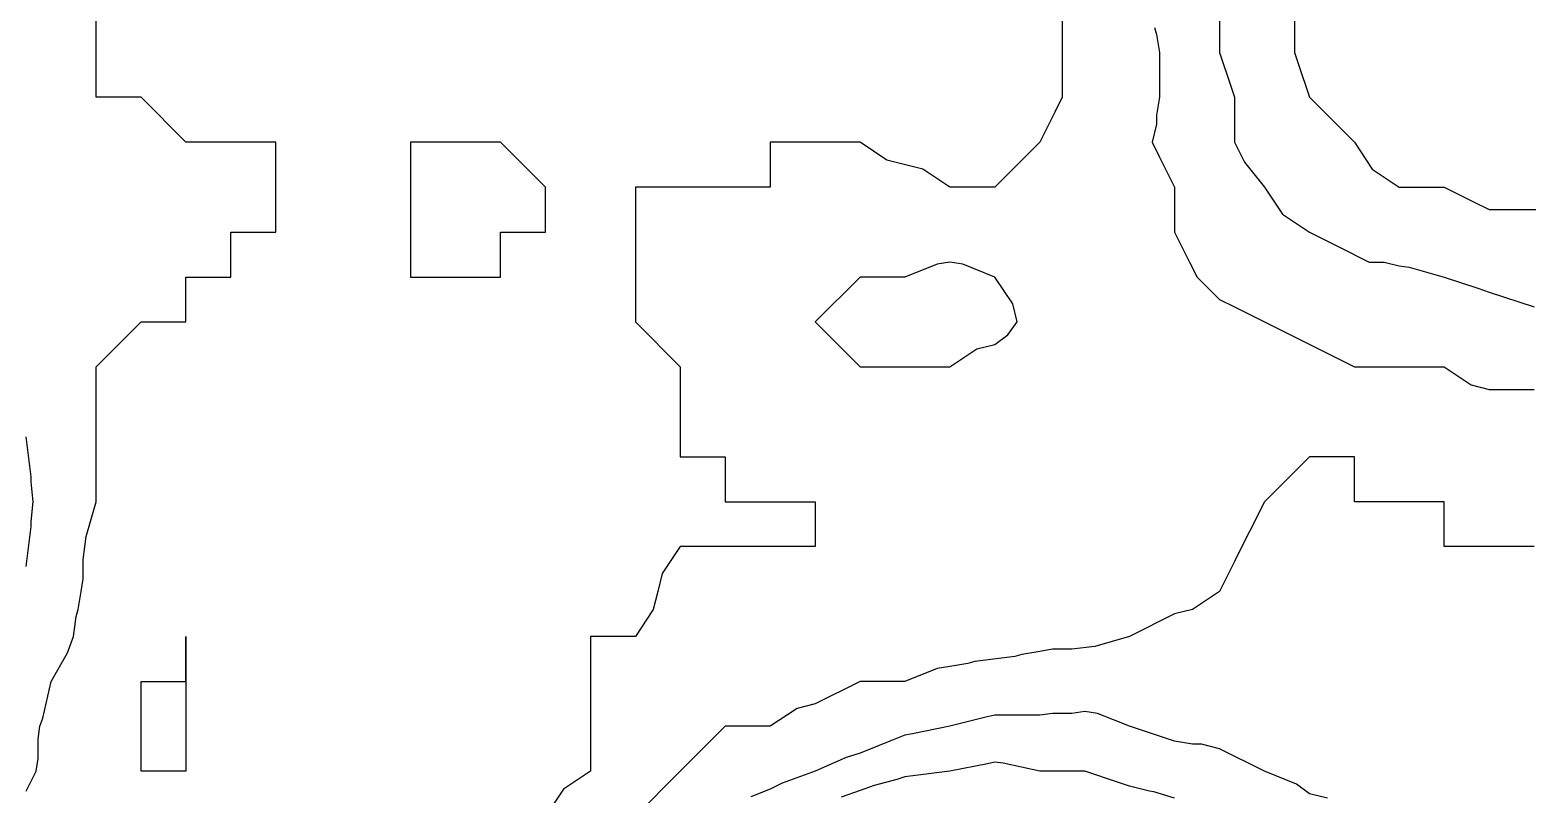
# Model space of a CAD drawing. Header units: inches. Extents: x 794995 to 811195, y 2485918 to 2508058.
# Drawn here: x 803711 to 804710, y 2500363 to 2500873 of the extents above; entities that cross this region are included whole.
import ezdxf

# ---------------------------------------------------------------- set-up
doc = ezdxf.new("R2010")
doc.units = ezdxf.units.IN
doc.header["$MEASUREMENT"] = 0
doc.layers.add('contour', color=7, linetype='Continuous')

msp = doc.modelspace()

# ---------------------------------------------------------------- linework, layer by layer
at = {"layer": 'contour'}
for points in [[(804555.16, 2500888.36), (804555.16, 2500858.36), (804557.66, 2500850.86), (804565.16, 2500828.36), (804595.16, 2500798.36), (804607.16, 2500780.36), (804625.16, 2500768.36), (804655.16, 2500768.36), (804675.16, 2500758.36), (804685.16, 2500753.36), (804745.16, 2500753.36), (804755.16, 2500758.36), (804775.16, 2500768.36), (804805.16, 2500768.36), (804805.16, 2500828.36), (804775.16, 2500858.36), (804775.16, 2500918.36)], [(803708.49, 2500365.03), (803715.16, 2500378.36), (803716.59, 2500386.93), (803716.59, 2500399.79), (803717.66, 2500408.36), (803719.7, 2500413.82), (803725.16, 2500438.36), (803736.07, 2500457.45), (803740.16, 2500468.36), (803741.83, 2500481.7), (803743.16, 2500486.36), (803745.16, 2500498.36), (803746.59, 2500506.93), (803746.59, 2500519.79), (803748.49, 2500535.03), (803755.16, 2500558.36), (803755.16, 2500648.36), (803785.16, 2500678.36), (803815.16, 2500678.36), (803815.16, 2500708.36), (803845.16, 2500708.36), (803845.16, 2500738.36), (803875.16, 2500738.36), (803875.16, 2500798.36), (803815.16, 2500798.36), (803785.16, 2500828.36), (803755.16, 2500828.36), (803755.16, 2500888.36)], [(804400.16, 2500888.36), (804400.16, 2500828.36), (804395.16, 2500818.36), (804385.16, 2500798.36), (804355.16, 2500768.36), (804325.16, 2500768.36), (804307.16, 2500780.36), (804283.16, 2500786.36), (804265.16, 2500798.36), (804205.16, 2500798.36), (804205.16, 2500768.36), (804115.16, 2500768.36), (804115.16, 2500738.36), (804115.16, 2500678.36), (804145.16, 2500648.36), (804145.16, 2500588.36), (804175.16, 2500588.36), (804175.16, 2500558.36), (804235.16, 2500558.36), (804235.16, 2500528.36), (804145.16, 2500528.36), (804133.16, 2500510.36), (804130.16, 2500498.36), (804127.16, 2500486.36), (804115.16, 2500468.36), (804085.16, 2500468.36), (804085.16, 2500438.36), (804085.16, 2500378.36), (804067.16, 2500366.36), (804055.16, 2500348.36)], [(804505.16, 2500888.36), (804505.16, 2500858.36), (804512.66, 2500835.86), (804515.16, 2500828.36), (804515.16, 2500798.36), (804521.83, 2500785.03), (804535.16, 2500768.36), (804547.16, 2500750.36), (804565.16, 2500738.36), (804585.16, 2500728.36), (804605.16, 2500718.36), (804615.16, 2500718.36), (804625.16, 2500715.86), (804631.83, 2500715.03), (804655.16, 2500708.36), (804677.66, 2500700.86), (804685.16, 2500698.36), (804715.16, 2500688.36)], [(804461.83, 2500875.03), (804463.16, 2500870.36), (804465.16, 2500858.36), (804465.16, 2500828.36), (804463.16, 2500816.36), (804463.16, 2500810.36), (804460.16, 2500798.36), (804465.16, 2500788.36), (804475.16, 2500768.36), (804475.16, 2500738.36), (804485.16, 2500718.36), (804490.16, 2500708.36), (804505.16, 2500693.36), (804515.16, 2500688.36), (804555.16, 2500668.36), (804575.16, 2500658.36), (804595.16, 2500648.36), (804655.16, 2500648.36), (804673.16, 2500636.36), (804685.16, 2500633.36), (804715.16, 2500633.36)], [(803708.49, 2500515.03), (803711.83, 2500541.69), (803711.83, 2500545.03), (803713.16, 2500558.36), (803711.83, 2500571.69), (803711.83, 2500575.03), (803708.49, 2500601.69)], [(804715.16, 2500528.36), (804655.16, 2500528.36), (804655.16, 2500558.36), (804595.16, 2500558.36), (804595.16, 2500588.36), (804565.16, 2500588.36), (804535.16, 2500558.36), (804525.16, 2500538.36), (804520.16, 2500528.36), (804515.16, 2500518.36), (804505.16, 2500498.36), (804487.16, 2500486.36), (804475.16, 2500483.36), (804445.16, 2500468.36), (804421.83, 2500461.69), (804406.59, 2500459.79), (804393.73, 2500459.79), (804385.16, 2500458.36), (804373.16, 2500456.36), (804368.49, 2500455.03), (804341.83, 2500451.7), (804337.16, 2500450.36), (804325.16, 2500448.36), (804316.59, 2500446.93), (804295.16, 2500438.36), (804265.16, 2500438.36), (804235.16, 2500423.36), (804223.16, 2500420.36), (804205.16, 2500408.36), (804175.16, 2500408.36), (804145.16, 2500378.36), (804115.16, 2500348.36)], [(804577.16, 2500360.36), (804565.16, 2500363.36), (804556.59, 2500369.79), (804535.16, 2500378.36), (804505.16, 2500393.36), (804493.16, 2500396.36), (804487.16, 2500396.36), (804475.16, 2500398.36), (804467.66, 2500400.86), (804445.16, 2500408.36), (804423.73, 2500416.93), (804415.16, 2500418.36), (804406.59, 2500416.93), (804393.73, 2500416.93), (804385.16, 2500415.86), (804355.16, 2500415.86), (804349.16, 2500414.36), (804325.16, 2500408.36), (804300.16, 2500403.36), (804295.16, 2500402.36), (804285.16, 2500398.36), (804278.02, 2500395.5), (804265.16, 2500390.36), (804255.93, 2500387.59), (804235.16, 2500378.36), (804213.16, 2500370.36), (804205.16, 2500366.36), (804192.3, 2500361.22)], [(804475.16, 2500360.36), (804461.31, 2500364.51), (804458.49, 2500365.03), (804445.16, 2500368.36), (804437.66, 2500370.86), (804415.16, 2500378.36), (804385.16, 2500378.36), (804360.61, 2500383.82), (804355.16, 2500384.36), (804350.16, 2500383.36), (804325.16, 2500378.36), (804295.16, 2500374.61), (804289.7, 2500372.91), (804274.63, 2500368.89), (804265.16, 2500365.5), (804252.53, 2500360.99)]]:
    msp.add_lwpolyline(points, dxfattribs=at)
for points in [[(803995.16, 2500708.36), (804025.16, 2500708.36), (804025.16, 2500738.36), (804055.16, 2500738.36), (804055.16, 2500768.36), (804025.16, 2500798.36), (803965.16, 2500798.36), (803965.16, 2500768.36), (803965.16, 2500708.36)], [(804355.16, 2500663.36), (804363.73, 2500669.79), (804370.16, 2500678.36), (804367.16, 2500690.36), (804355.16, 2500708.36), (804333.73, 2500716.93), (804325.16, 2500718.36), (804316.59, 2500716.93), (804295.16, 2500708.36), (804265.16, 2500708.36), (804235.16, 2500678.36), (804265.16, 2500648.36), (804325.16, 2500648.36), (804343.16, 2500660.36)], [(803815.16, 2500378.36), (803785.16, 2500378.36), (803785.16, 2500438.36), (803815.16, 2500438.36), (803815.16, 2500468.36)]]:
    msp.add_lwpolyline(points, close=True, dxfattribs=at)

doc.saveas('drawing.dxf')
